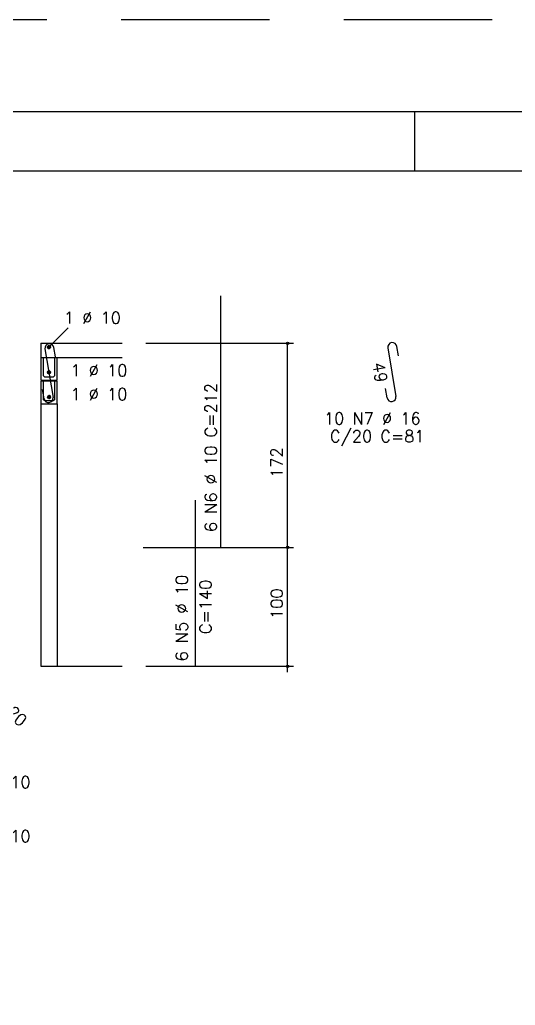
# Model space of a CAD drawing. Extents: x -1.9 to 86, y -1.6 to 60.9.
# Drawn here: x 14.34 to 22.69, y 44.34 to 60.95 of the extents above; entities that cross this region are included whole.
import ezdxf

# ---------------------------------------------------------------- set-up
doc = ezdxf.new("R2010")
doc.units = 0
doc.header["$MEASUREMENT"] = 0
doc.linetypes.add('HIDDEN', pattern=[0.375, 0.25, -0.125])
doc.layers.get('0').update_dxf_attribs({"linetype": 'CONTINUOUS'})
doc.layers.get('Defpoints').update_dxf_attribs({"linetype": 'CONTINUOUS'})
for name, color, linetype in [('ARQ_FOLHA', 7, 'CONTINUOUS'), ('PENA_01', 1, 'CONTINUOUS'), ('PENA_02', 2, 'CONTINUOUS'), ('PENA_03', 3, 'CONTINUOUS'), ('PENA_05', 5, 'CONTINUOUS')]:
    doc.layers.add(name, color=color, linetype=linetype)
doc.styles.get("Standard").update_dxf_attribs({"font": 'ROMANS.SHX'})

# ---------------------------------------------------------------- blocks, each defined once
blk = doc.blocks.new('FOLHA A1 - 841 X 594')
at = {"layer": 'ARQ_FOLHA', "color": 1}
blk.add_line((-631, 584), (-631, 594), dxfattribs=at)
for points in [[(-841, 0), (0, 0), (0, 594), (-841, 594)], [(-816, 10), (-10, 10), (-10, 584), (-816, 584)]]:
    blk.add_lwpolyline(points, close=True, dxfattribs=at)
at = {"layer": 'Defpoints', "color": 8, "linetype": 'HIDDEN', "ltscale": 100}
blk.add_lwpolyline([(-860.5, 609.5), (-860.5, -15.5), (19.5, -15.5), (19.5, 609.5)], close=True, dxfattribs=at)
blk = doc.blocks.new('*U24')
blk.add_blockref('FOLHA A1 - 841 X 594', (0, 0))

msp = doc.modelspace()

# ---------------------------------------------------------------- linework, layer by layer
at = {"layer": 'PENA_01', "linetype": 'Continuous'}
msp.add_line((14.834408, 55.428578), (15.159279, 55.753449), dxfattribs=at)
at = {"layer": 'PENA_02', "linetype": 'Continuous'}
for centre, radius in [((18.854855, 55.493578), 0.02), ((18.854855, 55.493578), 0.01), ((18.854855, 52.053578), 0.02), ((18.854855, 52.053578), 0.01), ((18.854855, 50.053578), 0.02), ((18.854855, 50.053578), 0.01)]:
    msp.add_circle(centre, radius, dxfattribs=at)
at = {"layer": 'PENA_03', "linetype": 'Continuous'}
for p, q in [((14.694859, 55.493578), (14.694859, 54.873578)), ((14.694859, 55.493578), (16.065538, 55.493578)), ((16.465538, 55.493578), (18.954855, 55.493578)), ((18.854855, 49.953045), (18.854855, 55.493578)), ((14.694859, 55.253578), (16.065538, 55.253578)), ((14.694859, 54.473578), (14.694859, 50.053578)), ((14.974859, 54.473578), (14.974859, 50.053578)), ((16.423607, 52.053578), (18.954855, 52.053578)), ((14.694859, 50.053578), (16.065538, 50.053578)), ((16.465538, 50.053578), (18.954855, 50.053578))]:
    msp.add_line(p, q, dxfattribs=at)
for points in [[(14.859408, 55.428578), (14.857247, 55.438746), (14.851136, 55.447156), (14.842133, 55.452354), (14.831795, 55.453441), (14.821908, 55.450228), (14.814183, 55.443272), (14.809954, 55.433776), (14.809954, 55.42338), (14.814183, 55.413883), (14.821908, 55.406927), (14.831795, 55.403715), (14.842133, 55.404801), (14.851136, 55.409999), (14.857247, 55.418409), (14.859408, 55.428578)], [(14.694859, 54.873578), (14.974859, 54.873578), (14.974859, 55.253578)], [(14.924859, 55.253578), (14.924859, 54.943578), (14.904859, 54.923578), (14.764859, 54.923578), (14.744859, 54.943578), (14.744859, 55.253578)], [(14.859408, 55.004568), (14.857247, 55.014736), (14.851136, 55.023147), (14.842133, 55.028344), (14.831795, 55.029431), (14.821908, 55.026219), (14.814183, 55.019263), (14.809954, 55.009766), (14.809954, 54.99937), (14.814183, 54.989873), (14.821908, 54.982917), (14.831795, 54.979705), (14.842133, 54.980792), (14.851136, 54.985989), (14.857247, 54.9944), (14.859408, 55.004568)], [(14.694859, 54.473578), (14.974859, 54.473578), (14.974859, 54.853578), (14.694859, 54.853578), (14.694859, 54.473578)], [(14.924859, 54.853578), (14.924859, 54.543578), (14.904859, 54.523578), (14.764859, 54.523578), (14.744859, 54.543578), (14.744859, 54.853578)], [(14.861455, 54.588578), (14.859294, 54.598746), (14.853184, 54.607156), (14.844181, 54.612354), (14.833842, 54.613441), (14.823955, 54.610228), (14.81623, 54.603272), (14.812002, 54.593776), (14.812002, 54.58338), (14.81623, 54.573883), (14.823955, 54.566927), (14.833842, 54.563715), (14.844181, 54.564801), (14.853184, 54.569999), (14.859294, 54.578409), (14.861455, 54.588578)]]:
    msp.add_lwpolyline(points, dxfattribs=at)
for centre in [(14.834408, 55.428578), (14.834408, 55.004568), (14.836455, 54.588578)]:
    msp.add_circle(centre, 0.025, dxfattribs=at)
for points in [[(14.859408, 55.428578), (14.814183, 55.443272), (14.809954, 55.433776)], [(14.859408, 55.428578), (14.809954, 55.433776), (14.809954, 55.42338)], [(14.859408, 55.428578), (14.809954, 55.42338), (14.814183, 55.413883)], [(14.859408, 55.428578), (14.821908, 55.450228), (14.810916, 55.437128)], [(14.859408, 55.428578), (14.810916, 55.437128), (14.810916, 55.420027)], [(14.859408, 55.428578), (14.810916, 55.420027), (14.821908, 55.406927)], [(14.859408, 55.428578), (14.821908, 55.450228), (14.814183, 55.443272)], [(14.859408, 55.428578), (14.814183, 55.413883), (14.821908, 55.406927)], [(14.859408, 55.428578), (14.831795, 55.453441), (14.821908, 55.450228)], [(14.859408, 55.428578), (14.838749, 55.453198), (14.821908, 55.450228)], [(14.859408, 55.428578), (14.821908, 55.406927), (14.838749, 55.403958)], [(14.859408, 55.428578), (14.821908, 55.406927), (14.831795, 55.403715)], [(14.859408, 55.428578), (14.842133, 55.452354), (14.831795, 55.453441)], [(14.859408, 55.428578), (14.831795, 55.403715), (14.842133, 55.404801)], [(14.859408, 55.428578), (14.853559, 55.444648), (14.838749, 55.453198)], [(14.859408, 55.428578), (14.838749, 55.403958), (14.853559, 55.412508)], [(14.859408, 55.428578), (14.851136, 55.447156), (14.842133, 55.452354)], [(14.859408, 55.428578), (14.842133, 55.404801), (14.851136, 55.409999)], [(14.859408, 55.428578), (14.857247, 55.438746), (14.851136, 55.447156)], [(14.859408, 55.428578), (14.851136, 55.409999), (14.857247, 55.418409)], [(14.859408, 55.428578), (14.853559, 55.412508), (14.859408, 55.428578)], [(14.859408, 55.428578), (14.857247, 55.418409), (14.859408, 55.428578)], [(14.859408, 55.004568), (14.814183, 55.019263), (14.809954, 55.009766)], [(14.859408, 55.004568), (14.809954, 55.009766), (14.809954, 54.99937)], [(14.859408, 55.004568), (14.809954, 54.99937), (14.814183, 54.989873)], [(14.859408, 55.004568), (14.821908, 55.026219), (14.810916, 55.013118)], [(14.859408, 55.004568), (14.810916, 55.013118), (14.810916, 54.996017)], [(14.859408, 55.004568), (14.810916, 54.996017), (14.821908, 54.982917)], [(14.859408, 55.004568), (14.821908, 55.026219), (14.814183, 55.019263)], [(14.859408, 55.004568), (14.814183, 54.989873), (14.821908, 54.982917)], [(14.859408, 55.004568), (14.831795, 55.029431), (14.821908, 55.026219)], [(14.859408, 55.004568), (14.838749, 55.029188), (14.821908, 55.026219)], [(14.859408, 55.004568), (14.821908, 54.982917), (14.838749, 54.979948)], [(14.859408, 55.004568), (14.821908, 54.982917), (14.831795, 54.979705)], [(14.859408, 55.004568), (14.842133, 55.028344), (14.831795, 55.029431)], [(14.859408, 55.004568), (14.831795, 54.979705), (14.842133, 54.980792)], [(14.859408, 55.004568), (14.853559, 55.020638), (14.838749, 55.029188)], [(14.859408, 55.004568), (14.838749, 54.979948), (14.853559, 54.988498)], [(14.859408, 55.004568), (14.851136, 55.023147), (14.842133, 55.028344)], [(14.859408, 55.004568), (14.842133, 54.980792), (14.851136, 54.985989)], [(14.859408, 55.004568), (14.857247, 55.014736), (14.851136, 55.023147)], [(14.859408, 55.004568), (14.851136, 54.985989), (14.857247, 54.9944)], [(14.859408, 55.004568), (14.853559, 54.988498), (14.859408, 55.004568)], [(14.859408, 55.004568), (14.857247, 54.9944), (14.859408, 55.004568)], [(14.861455, 54.588578), (14.81623, 54.603272), (14.812002, 54.593776)], [(14.861455, 54.588578), (14.812002, 54.593776), (14.812002, 54.58338)], [(14.861455, 54.588578), (14.812002, 54.58338), (14.81623, 54.573883)], [(14.861455, 54.588578), (14.823955, 54.610228), (14.812963, 54.597128)], [(14.861455, 54.588578), (14.812963, 54.597128), (14.812963, 54.580027)], [(14.861455, 54.588578), (14.812963, 54.580027), (14.823955, 54.566927)], [(14.861455, 54.588578), (14.823955, 54.610228), (14.81623, 54.603272)], [(14.861455, 54.588578), (14.81623, 54.573883), (14.823955, 54.566927)], [(14.861455, 54.588578), (14.833842, 54.613441), (14.823955, 54.610228)], [(14.861455, 54.588578), (14.840797, 54.613198), (14.823955, 54.610228)], [(14.861455, 54.588578), (14.823955, 54.566927), (14.840797, 54.563958)], [(14.861455, 54.588578), (14.823955, 54.566927), (14.833842, 54.563715)], [(14.861455, 54.588578), (14.844181, 54.612354), (14.833842, 54.613441)], [(14.861455, 54.588578), (14.833842, 54.563715), (14.844181, 54.564801)], [(14.861455, 54.588578), (14.855606, 54.604648), (14.840797, 54.613198)], [(14.861455, 54.588578), (14.840797, 54.563958), (14.855606, 54.572508)], [(14.861455, 54.588578), (14.853184, 54.607156), (14.844181, 54.612354)], [(14.861455, 54.588578), (14.844181, 54.564801), (14.853184, 54.569999)], [(14.861455, 54.588578), (14.859294, 54.598746), (14.853184, 54.607156)], [(14.861455, 54.588578), (14.853184, 54.569999), (14.859294, 54.578409)], [(14.861455, 54.588578), (14.855606, 54.572508), (14.861455, 54.588578)], [(14.861455, 54.588578), (14.859294, 54.578409), (14.861455, 54.588578)]]:
    msp.add_solid(points, dxfattribs=at)
at = {"layer": 'PENA_05', "linetype": 'Continuous'}
for p, q in [((17.731104, 52.053578), (17.731104, 56.293578)), ((14.766856, 55.399433), (14.902621, 54.582361)), ((14.943026, 55.266512), (14.9168, 55.424348)), ((20.544558, 55.417114), (20.680323, 54.600042)), ((20.720728, 55.284193), (20.694502, 55.442029)), ((14.752677, 54.557446), (14.72645, 54.715282)), ((20.530379, 54.575127), (20.504153, 54.732963)), ((17.30518, 50.053578), (17.30518, 52.853578))]:
    msp.add_line(p, q, dxfattribs=at)
for centre, start, end in [((14.841828, 55.411891), 9.434094, 189.434094), ((20.61953, 55.429571), 9.434094, 189.434094), ((14.827649, 54.569904), 189.434094, 9.434094), ((20.605351, 54.587584), 189.434094, 9.434094)]:
    msp.add_arc(centre, 0.076, start, end, dxfattribs=at)

# ---------------------------------------------------------------- block references
at = {"xscale": 0.09999999999999938, "yscale": 0.09999999999999938, "zscale": 0.09999999999999938}
msp.add_blockref('*U24', (84.1, -0.004999), dxfattribs=at)

# ---------------------------------------------------------------- texts
at = {"layer": 'PENA_03', "linetype": 'Continuous'}
for s, p in [('1 %%c 10', (15.085695, 55.824587)), ('1 %%c 10', (15.195678, 54.937277)), ('1 %%c 10', (15.195678, 54.537277)), ('10 N7 %%c 16', (19.467564, 54.127782)), ('C/20 C=81', (19.567564, 53.827782)), ('10', (14.18154, 48.001574)), ('10', (14.18154, 47.090495))]:
    msp.add_text(s, height=0.2, dxfattribs=at).set_placement(p)
for s, rotation, p in [('49', 279.434094, (20.283716, 55.156699)), ('6 N6 %%c 10 C=212', 90, (17.662826, 52.31346)), ('172', 90, (18.769461, 53.225384)), ('6 N5 %%c 10', 90, (17.171629, 50.13478)), ('C=140', 90, (17.572456, 50.594552)), ('100', 90, (18.771076, 50.849825)), ('20', 315, (14.102251, 49.263418))]:
    msp.add_text(s, height=0.2, rotation=rotation, dxfattribs=at).set_placement(p)

doc.saveas('drawing.dxf')
